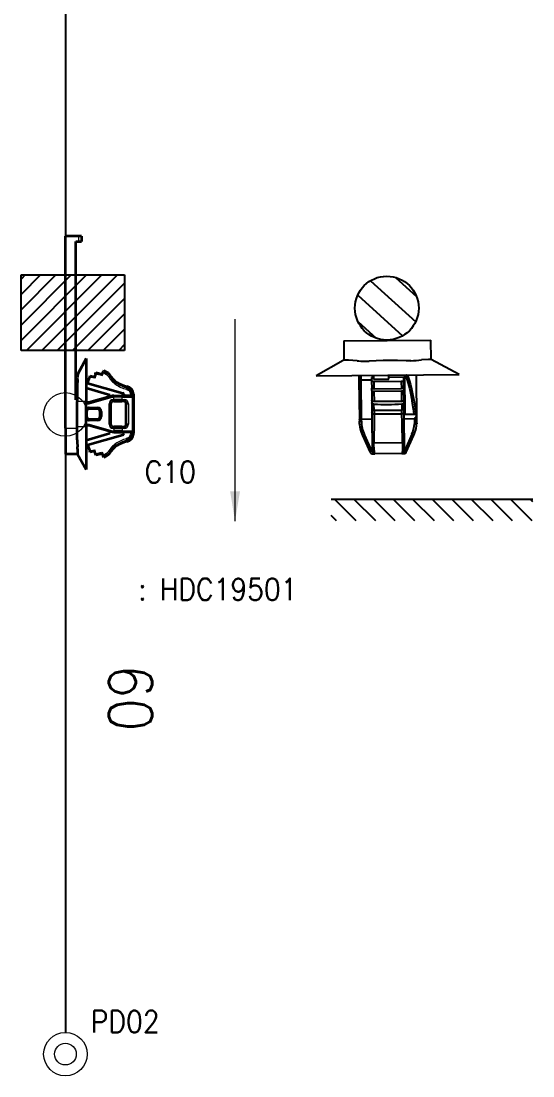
# Model space of a CAD drawing. Header units: inches. Extents: x 47316 to 59086, y 3141 to 11743.
# Drawn here: x 58251.8 to 58310.6, y 8426.5 to 8547.8 of the extents above; entities that cross this region are included whole.
import ezdxf

# ---------------------------------------------------------------- set-up
doc = ezdxf.new("R2010")
doc.units = ezdxf.units.IN
doc.header["$MEASUREMENT"] = 0
doc.layers.add('Beschreibung', color=7, linetype='Continuous', lineweight=25)
doc.styles.get("Standard").update_dxf_attribs({"font": ''})
doc.styles.get('Standard').set_extended_font_data('SimSun')
doc.linetypes.add('_VH_OTCON', pattern='A,0.0001,[7,VeSys.shx,S=0.1,R=0,X=0,Y=0],-0.4,[7,VeSys.shx,S=0.1,R=0,X=0,Y=0],-0.4,["X",Standard,S=1,R=0,X=-0.5,Y=-0.5],-0.0001,[7,VeSys.shx,S=0.1,R=0,X=0,Y=0],-0.4', length=1.2002)

msp = doc.modelspace()

# ---------------------------------------------------------------- linework, layer by layer
at = {"color": 0, "lineweight": 35, "ltscale": 0.065}
msp.add_line((58258.42, 8523.05), (58256.86, 8523.05), dxfattribs=at)
at = {"color": 0, "lineweight": 35}
for p, q in [((58256.86, 8500.98), (58256.86, 8523.05)), ((58258.06, 8504.23), (58258.06, 8522.45)), ((58258.21, 8505.83), (58258.2, 8504.77)), ((58263.94, 8505.62), (58264.18, 8505.54)), ((58264.11, 8505.38), (58263.98, 8505.44)), ((58264.3, 8505.23), (58264.11, 8505.38)), ((58264.18, 8505.54), (58264.39, 8505.39)), ((58264.43, 8505.03), (58264.3, 8505.23)), ((58264.39, 8505.39), (58264.52, 8505.22)), ((58264.48, 8504.86), (58264.43, 8505.03)), ((58264.52, 8505.22), (58264.62, 8505.03)), ((58264.62, 8505.03), (58264.67, 8504.82)), ((58258.2, 8504.77), (58258.2, 8504.23)), ((58264.5, 8504.69), (58264.48, 8504.86)), ((58264.66, 8504.62), (58264.59, 8504.53)), ((58264.68, 8504.66), (58264.66, 8504.62)), ((58264.67, 8504.82), (58264.68, 8504.69)), ((58258.2, 8500.21), (58258.2, 8500.98)), ((58258.2, 8499.63), (58258.2, 8500.21)), ((58264.31, 8499.99), (58264.44, 8500.21)), ((58264.44, 8500.21), (58264.49, 8500.45)), ((58264.49, 8500.45), (58264.5, 8500.52)), ((58264.64, 8500.26), (58264.55, 8500.03)), ((58264.66, 8500.59), (58264.59, 8500.68)), ((58264.68, 8500.52), (58264.64, 8500.26)), ((58264.68, 8500.56), (58264.66, 8500.59)), ((58263.9, 8499.76), (58264.13, 8499.84)), ((58264.18, 8499.67), (58263.94, 8499.59)), ((58264.13, 8499.84), (58264.31, 8499.99)), ((58264.39, 8499.82), (58264.18, 8499.67)), ((58264.55, 8500.03), (58264.39, 8499.82))]:
    msp.add_line(p, q, dxfattribs=at)
at = {"color": 0, "lineweight": 35, "ltscale": 0.015}
msp.add_line((58258.06, 8522.45), (58258.42, 8522.45), dxfattribs=at)
at = {"color": 0, "lineweight": 13, "ltscale": 0.025}
for p, q in [((58258.42, 8522.45), (58258.42, 8523.05)), ((58261.04, 8502.91), (58261.04, 8502.31))]:
    msp.add_line(p, q, dxfattribs=at)
at = {"color": 0, "lineweight": 35, "ltscale": 0.0125}
for p, q in [((58258.73, 8523.05), (58258.42, 8523.05)), ((58258.42, 8522.45), (58258.73, 8522.45)), ((58259.57, 8503.93), (58259.27, 8503.93)), ((58259.57, 8501.28), (58259.27, 8501.28))]:
    msp.add_line(p, q, dxfattribs=at)
at = {"color": 0, "lineweight": 35, "ltscale": 0.025}
for p, q in [((58258.73, 8523.05), (58258.73, 8522.45)), ((58259.3, 8502.91), (58259.3, 8502.31)), ((58260.86, 8502.31), (58260.86, 8502.91))]:
    msp.add_line(p, q, dxfattribs=at)
at = {"color": 0, "lineweight": -3}
for p, q in [((58259.3, 8518.59), (58251.77, 8511.05)), ((58257.53, 8518.59), (58251.77, 8512.82)), ((58255.77, 8518.59), (58251.77, 8514.59)), ((58254, 8518.59), (58251.77, 8516.35)), ((58252.23, 8518.59), (58251.77, 8518.12)), ((58251.77, 8509.9), (58251.77, 8518.59)), ((58251.77, 8518.59), (58263.67, 8518.59)), ((58261.07, 8518.59), (58252.38, 8509.9)), ((58262.84, 8518.59), (58254.15, 8509.9)), ((58263.67, 8518.59), (58263.67, 8509.9)), ((58294.84, 8518.31), (58297.25, 8516.13)), ((58263.67, 8517.65), (58255.92, 8509.9)), ((58291.95, 8517.93), (58297.15, 8513.21)), ((58263.67, 8515.89), (58257.68, 8509.9)), ((58290.48, 8516.26), (58295.63, 8511.58)), ((58263.67, 8514.12), (58259.45, 8509.9)), ((58263.67, 8512.35), (58261.22, 8509.9)), ((58290.52, 8513.21), (58292.59, 8511.33)), ((58263.67, 8509.9), (58251.77, 8509.9)), ((58263.67, 8510.58), (58262.99, 8509.9)), ((58288.91, 8508.8), (58288.9, 8508.81)), ((58288.96, 8508.8), (58288.91, 8508.8)), ((58288.91, 8508.8), (58288.91, 8508.8)), ((58288.91, 8508.8), (58288.91, 8508.8)), ((58289.44, 8508.8), (58288.96, 8508.8)), ((58296.06, 8508.72), (58295.06, 8508.74)), ((58296.55, 8508.73), (58296.06, 8508.72)), ((58298.89, 8508.88), (58298.64, 8508.89)), ((58298.91, 8508.88), (58298.89, 8508.88)), ((58298.92, 8508.89), (58298.91, 8508.88)), ((58298.92, 8508.89), (58298.92, 8508.89)), ((58298.92, 8508.89), (58298.92, 8508.89)), ((58298.92, 8508.89), (58298.92, 8508.89)), ((58290.63, 8506.5), (58290.63, 8506.51)), ((58290.63, 8506.51), (58290.63, 8506.51)), ((58290.63, 8506.51), (58290.65, 8506.51)), ((58290.63, 8506.5), (58290.63, 8506.5)), ((58290.65, 8506.51), (58290.68, 8506.52)), ((58290.68, 8506.52), (58290.88, 8506.54)), ((58296.11, 8507.05), (58296, 8507.08)), ((58296.24, 8506.96), (58296.11, 8507.05)), ((58292.11, 8503.85), (58292.1, 8503.88)), ((58292.13, 8503.82), (58292.11, 8503.85)), ((58292.2, 8503.78), (58292.13, 8503.82)), ((58292.35, 8503.75), (58292.2, 8503.78)), ((58295.64, 8503.79), (58295.56, 8503.78)), ((58295.76, 8503.84), (58295.64, 8503.79)), ((58295.8, 8503.89), (58295.76, 8503.84)), ((58295.81, 8503.91), (58295.8, 8503.89)), ((58290.67, 8502), (58290.68, 8502.01)), ((58290.67, 8501.99), (58290.67, 8502)), ((58290.67, 8502), (58290.67, 8502)), ((58290.67, 8502), (58290.67, 8502)), ((58290.68, 8502.01), (58290.72, 8502.01)), ((58290.72, 8502.01), (58290.92, 8502.03)), ((58297.27, 8501.48), (58297.26, 8501.46)), ((58297.27, 8501.55), (58297.27, 8501.48)), ((58292.35, 8499.03), (58292.35, 8499.27)), ((58292.4, 8498.24), (58292.35, 8499.03)), ((58295.64, 8499.3), (58295.62, 8498.46)), ((58292.42, 8498.1), (58292.4, 8498.24)), ((58292.43, 8498.06), (58292.42, 8498.1)), ((58292.44, 8498.04), (58292.43, 8498.06)), ((58292.45, 8498.03), (58292.44, 8498.04)), ((58292.44, 8498.04), (58292.44, 8498.04)), ((58295.57, 8498.06), (58295.56, 8498.06)), ((58295.56, 8498.06), (58295.56, 8498.06)), ((58295.58, 8498.1), (58295.57, 8498.07)), ((58295.57, 8498.07), (58295.57, 8498.06)), ((58295.6, 8498.18), (58295.58, 8498.1)), ((58295.62, 8498.46), (58295.6, 8498.18)), ((58287.43, 8492.83, 0), (58310.63, 8492.83, 0)), ((58290.3, 8490.33), (58287.8, 8492.83)), ((58292.55, 8490.33), (58290.05, 8492.83)), ((58294.8, 8490.33), (58292.3, 8492.83)), ((58297.05, 8490.33), (58294.55, 8492.83)), ((58299.3, 8490.33), (58296.8, 8492.83)), ((58301.55, 8490.33), (58299.05, 8492.83)), ((58303.8, 8490.33), (58301.3, 8492.83)), ((58306.05, 8490.33), (58303.55, 8492.83)), ((58308.3, 8490.33), (58305.8, 8492.83)), ((58310.55, 8490.33), (58308.05, 8492.83)), ((58310.63, 8492.49), (58310.3, 8492.83)), ((58288.05, 8490.33), (58287.43, 8490.95))]:
    msp.add_line(p, q, dxfattribs=at)
at = {"color": 0, "lineweight": -3, "ltscale": 0.25}
msp.add_line((58288.89, 8511.03), (58298.91, 8511.11), dxfattribs=at)
at = {"color": 0, "lineweight": -3, "ltscale": 0.055515}
for p, q in [((58288.89, 8511.03), (58288.9, 8508.81)), ((58298.92, 8508.89), (58298.91, 8511.11))]:
    msp.add_line(p, q, dxfattribs=at)
at = {"color": 0, "lineweight": 35, "ltscale": 0.082984}
msp.add_line((58259.27, 8508.98), (58258.3, 8507.24), dxfattribs=at)
at = {"color": 0, "lineweight": 35, "ltscale": 0.027465}
for p, q in [((58259.27, 8508.98), (58259.27, 8508.32)), ((58259.27, 8496.89), (58259.27, 8496.23))]:
    msp.add_line(p, q, dxfattribs=at)
at = {"color": 0, "lineweight": -3, "ltscale": 0.088935}
msp.add_line((58288.81, 8508.76), (58285.71, 8507), dxfattribs=at)
at = {"color": 0, "lineweight": -3, "ltscale": 0.002634}
msp.add_line((58288.9, 8508.81), (58288.81, 8508.76), dxfattribs=at)
at = {"color": 0, "lineweight": -3, "ltscale": 0.024344}
msp.add_line((58290.41, 8508.72), (58289.44, 8508.8), dxfattribs=at)
at = {"color": 0, "lineweight": -3, "ltscale": 0.040122}
msp.add_line((58293.4, 8508.74), (58291.79, 8508.69), dxfattribs=at)
at = {"color": 0, "lineweight": -3, "ltscale": 0.001289}
msp.add_line((58296.6, 8508.73), (58296.55, 8508.73), dxfattribs=at)
at = {"color": 0, "lineweight": -3, "ltscale": 0.020257}
msp.add_line((58298.64, 8508.89), (58297.83, 8508.82), dxfattribs=at)
at = {"color": 0, "lineweight": -3, "ltscale": 0.091569}
msp.add_line((58302.15, 8507.13), (58298.92, 8508.89), dxfattribs=at)
at = {"color": 0, "lineweight": 35, "ltscale": 0.177535}
for p, q in [((58259.27, 8508.32), (58259.27, 8504.05)), ((58259.27, 8501.16), (58259.27, 8496.89))]:
    msp.add_line(p, q, dxfattribs=at)
at = {"color": 0, "lineweight": 35, "ltscale": 0.007529}
for p, q in [((58260.32, 8507.18), (58260.38, 8507.36)), ((58259.72, 8498.2), (58259.66, 8498.37)), ((58260.38, 8497.86), (58260.32, 8498.03))]:
    msp.add_line(p, q, dxfattribs=at)
at = {"color": 0, "lineweight": 35, "ltscale": 0.029976}
for p, q in [((58260.38, 8507.36), (58261.08, 8507.18)), ((58261.08, 8498.03), (58260.38, 8497.86))]:
    msp.add_line(p, q, dxfattribs=at)
at = {"color": 0, "lineweight": 35, "ltscale": 0.016059}
for p, q in [((58261, 8507.02), (58261.17, 8507.36)), ((58261, 8498.2), (58261.17, 8497.85))]:
    msp.add_line(p, q, dxfattribs=at)
at = {"color": 0, "lineweight": 35, "ltscale": 0.007407}
for p, q in [((58261.17, 8507.36), (58261.24, 8507.52)), ((58261.24, 8497.69), (58261.17, 8497.85))]:
    msp.add_line(p, q, dxfattribs=at)
at = {"color": 0, "lineweight": 13, "ltscale": 0.020348}
for p, q in [((58261.59, 8507.12), (58261.17, 8507.36)), ((58261.17, 8497.85), (58261.59, 8498.09))]:
    msp.add_line(p, q, dxfattribs=at)
at = {"color": 0, "lineweight": 35, "ltscale": 0.003397}
for p, q in [((58261.28, 8507.6), (58261.24, 8507.52)), ((58261.28, 8497.62), (58261.24, 8497.69))]:
    msp.add_line(p, q, dxfattribs=at)
at = {"color": 0, "lineweight": 13, "ltscale": 0.020802}
for p, q in [((58261.24, 8507.52), (58261.68, 8507.28)), ((58261.68, 8497.94), (58261.24, 8497.69))]:
    msp.add_line(p, q, dxfattribs=at)
at = {"color": 0, "lineweight": 35, "ltscale": 0.019002}
for p, q in [((58261.68, 8507.37), (58261.28, 8507.6)), ((58261.68, 8497.84), (58261.28, 8497.62))]:
    msp.add_line(p, q, dxfattribs=at)
at = {"color": 0, "lineweight": 13, "ltscale": 0.004089}
for p, q in [((58261.68, 8507.28), (58261.68, 8507.37)), ((58261.68, 8497.94), (58261.68, 8497.84))]:
    msp.add_line(p, q, dxfattribs=at)
at = {"color": 0, "lineweight": 35, "ltscale": 0.009625}
msp.add_line((58258.3, 8507.24), (58258.06, 8507.24), dxfattribs=at)
at = {"color": 0, "lineweight": 35, "ltscale": 0.031039}
msp.add_line((58258.27, 8506.58), (58258.21, 8505.83), dxfattribs=at)
at = {"color": 0, "lineweight": 35, "ltscale": 0.002501}
for p, q in [((58259.27, 8506.5), (58259.33, 8506.5)), ((58259.33, 8498.71), (58259.27, 8498.71))]:
    msp.add_line(p, q, dxfattribs=at)
at = {"color": 0, "lineweight": 35, "ltscale": 0.002595}
for p, q in [((58259.33, 8506.17), (58259.27, 8506.18)), ((58259.27, 8499.03), (58259.33, 8499.05))]:
    msp.add_line(p, q, dxfattribs=at)
at = {"color": 0, "lineweight": 35, "ltscale": 0.008851}
for p, q in [((58259.33, 8506.5), (58259.54, 8506.5)), ((58259.33, 8498.71), (58259.54, 8498.71))]:
    msp.add_line(p, q, dxfattribs=at)
at = {"color": 0, "lineweight": 13, "ltscale": 0.013976}
for p, q in [((58259.33, 8506.5), (58259.33, 8506.17)), ((58259.33, 8499.05), (58259.33, 8498.71))]:
    msp.add_line(p, q, dxfattribs=at)
at = {"color": 0, "lineweight": 35, "ltscale": 0.003887}
for p, q in [((58259.33, 8506.17), (58259.42, 8506.14)), ((58259.33, 8499.05), (58259.42, 8499.07))]:
    msp.add_line(p, q, dxfattribs=at)
at = {"color": 0, "lineweight": 35, "ltscale": 0.030681}
for p, q in [((58259.42, 8506.14), (58259.66, 8506.84)), ((58259.42, 8499.07), (58259.66, 8498.37))]:
    msp.add_line(p, q, dxfattribs=at)
at = {"color": 0, "lineweight": 35, "ltscale": 0.175583}
for p, q in [((58259.42, 8506.14), (58263.48, 8505.01)), ((58259.42, 8499.07), (58263.48, 8500.2))]:
    msp.add_line(p, q, dxfattribs=at)
at = {"color": 0, "lineweight": 35, "ltscale": 0.007528}
msp.add_line((58259.66, 8506.84), (58259.72, 8507.01), dxfattribs=at)
at = {"color": 0, "lineweight": 13, "ltscale": 0.021471}
for p, q in [((58260.16, 8506.71), (58259.66, 8506.84)), ((58259.66, 8498.37), (58260.16, 8498.5))]:
    msp.add_line(p, q, dxfattribs=at)
at = {"color": 0, "lineweight": 35, "ltscale": 0.021471}
for p, q in [((58259.72, 8507.01), (58260.22, 8506.89)), ((58260.22, 8498.33), (58259.72, 8498.2))]:
    msp.add_line(p, q, dxfattribs=at)
at = {"color": 0, "lineweight": 35, "ltscale": 0.020678}
for p, q in [((58260.32, 8507.18), (58260.16, 8506.71)), ((58260.32, 8498.03), (58260.16, 8498.5))]:
    msp.add_line(p, q, dxfattribs=at)
at = {"color": 0, "lineweight": 13, "ltscale": 0.029038}
for p, q in [((58261, 8507.02), (58260.32, 8507.18)), ((58260.32, 8498.03), (58261, 8498.2))]:
    msp.add_line(p, q, dxfattribs=at)
at = {"color": 0, "lineweight": 13, "ltscale": 0.007382}
for p, q in [((58261.59, 8507.12), (58261.68, 8507.28)), ((58261.68, 8497.94), (58261.59, 8498.09))]:
    msp.add_line(p, q, dxfattribs=at)
at = {"color": 0, "lineweight": 13, "ltscale": 0.007452}
for p, q in [((58261.8, 8506.92), (58261.95, 8507.02)), ((58261.95, 8498.2), (58261.8, 8498.29))]:
    msp.add_line(p, q, dxfattribs=at)
at = {"color": 0, "lineweight": 13, "ltscale": 0.004225}
for p, q in [((58261.95, 8507.12), (58261.95, 8507.02)), ((58261.95, 8498.09), (58261.95, 8498.2))]:
    msp.add_line(p, q, dxfattribs=at)
at = {"color": 0, "lineweight": -3, "ltscale": 0.1025}
for p, q in [((58285.71, 8507), (58289.82, 8507.03)), ((58298.04, 8507.1), (58302.15, 8507.13))]:
    msp.add_line(p, q, dxfattribs=at)
at = {"color": 0, "lineweight": -3, "ltscale": 0.205}
msp.add_line((58289.82, 8507.03), (58298.04, 8507.1), dxfattribs=at)
at = {"color": 0, "lineweight": -3, "ltscale": 0.013352}
msp.add_line((58290.62, 8507.04), (58290.63, 8506.5), dxfattribs=at)
at = {"color": 0, "lineweight": -3, "ltscale": 0.1125}
for p, q in [((58290.63, 8506.5), (58290.67, 8501.99)), ((58290.92, 8502.03), (58290.88, 8506.54)), ((58295.88, 8507.08), (58295.92, 8502.57))]:
    msp.add_line(p, q, dxfattribs=at)
at = {"color": 0, "lineweight": -3, "ltscale": 0.0125}
msp.add_line((58290.88, 8506.54), (58290.87, 8507.04), dxfattribs=at)
at = {"color": 0, "lineweight": -3, "ltscale": 0.03}
for p, q in [((58290.88, 8506.54), (58292.08, 8506.55)), ((58290.92, 8502.03), (58292.12, 8502.04))]:
    msp.add_line(p, q, dxfattribs=at)
at = {"color": 0, "lineweight": -3, "ltscale": 0.009989}
for p, q in [((58292.08, 8506.8), (58292.08, 8506.4)), ((58295.79, 8506.43), (58295.79, 8506.83))]:
    msp.add_line(p, q, dxfattribs=at)
at = {"color": 0, "lineweight": -3, "ltscale": 0.005}
msp.add_line((58292.28, 8506.8), (58292.08, 8506.8), dxfattribs=at)
at = {"color": 0, "lineweight": -3, "ltscale": 0.020833}
for p, q in [((58292.08, 8506.4), (58292.09, 8505.56)), ((58292.39, 8505.47), (58292.38, 8506.3)), ((58295.49, 8506.33), (58295.5, 8505.49)), ((58295.8, 8505.59), (58295.79, 8506.43))]:
    msp.add_line(p, q, dxfattribs=at)
at = {"color": 0, "lineweight": -3, "ltscale": 0.008849}
msp.add_line((58292.28, 8506.95), (58292.28, 8506.6), dxfattribs=at)
at = {"color": 0, "lineweight": -3, "ltscale": 0.045}
msp.add_line((58292.28, 8506.6), (58294.08, 8506.61), dxfattribs=at)
at = {"color": 0, "lineweight": -3, "ltscale": 0.0775}
for p, q in [((58295.49, 8506.33), (58292.38, 8506.3)), ((58295.5, 8505.49), (58292.39, 8505.47)), ((58295.5, 8505.22), (58292.39, 8505.2)), ((58295.51, 8504.06), (58292.4, 8504.03)), ((58295.56, 8498.06), (58292.45, 8498.03))]:
    msp.add_line(p, q, dxfattribs=at)
at = {"color": 0, "lineweight": -3, "ltscale": 0.011349}
msp.add_line((58294.08, 8506.61), (58294.08, 8507.07), dxfattribs=at)
at = {"color": 0, "lineweight": -3, "ltscale": 0.0425}
msp.add_line((58295.79, 8506.83), (58294.08, 8506.81), dxfattribs=at)
at = {"color": 0, "lineweight": -3, "ltscale": 0.0025}
msp.add_line((58295.79, 8506.58), (58295.89, 8506.58), dxfattribs=at)
at = {"color": 0, "lineweight": -3, "ltscale": 0.002888}
msp.add_line((58295.88, 8507.08), (58296, 8507.08), dxfattribs=at)
at = {"color": 0, "lineweight": -3, "ltscale": 0.131314}
msp.add_line((58297.28, 8501.83), (58297.24, 8507.09), dxfattribs=at)
at = {"color": 0, "lineweight": 35, "ltscale": 0.117275}
for p, q in [((58259.27, 8505.61), (58261.97, 8504.82)), ((58259.27, 8499.6), (58261.97, 8500.4))]:
    msp.add_line(p, q, dxfattribs=at)
at = {"color": 0, "lineweight": 13, "ltscale": 0.00714}
for p, q in [((58263.9, 8505.45), (58263.94, 8505.62)), ((58263.94, 8499.59), (58263.9, 8499.76))]:
    msp.add_line(p, q, dxfattribs=at)
at = {"color": 0, "lineweight": 13, "ltscale": 0.006544}
for p, q in [((58263.94, 8505.78), (58263.94, 8505.62)), ((58263.94, 8499.43), (58263.94, 8499.59))]:
    msp.add_line(p, q, dxfattribs=at)
at = {"color": 0, "lineweight": -3, "ltscale": 0.006732}
for p, q in [((58292.09, 8505.29), (58292.09, 8505.56)), ((58295.8, 8505.59), (58295.8, 8505.32))]:
    msp.add_line(p, q, dxfattribs=at)
at = {"color": 0, "lineweight": -3, "ltscale": 0.028176}
for p, q in [((58292.09, 8505.29), (58292.1, 8504.16)), ((58295.81, 8504.19), (58295.8, 8505.32))]:
    msp.add_line(p, q, dxfattribs=at)
at = {"color": 0, "lineweight": -3, "ltscale": 0.029086}
for p, q in [((58292.4, 8504.03), (58292.39, 8505.2)), ((58295.5, 8505.22), (58295.51, 8504.06))]:
    msp.add_line(p, q, dxfattribs=at)
at = {"color": 0, "lineweight": 13, "ltscale": 0.005515}
msp.add_line((58258.06, 8504.23), (58258.2, 8504.23), dxfattribs=at)
at = {"color": 0, "lineweight": 35, "ltscale": 0.0075}
for p, q in [((58258.2, 8504.23), (58258.2, 8504.05)), ((58258.2, 8500.98), (58258.2, 8501.16))]:
    msp.add_line(p, q, dxfattribs=at)
at = {"color": 0, "lineweight": 13, "ltscale": 0.044551}
msp.add_line((58259.27, 8504.05), (58258.2, 8504.05), dxfattribs=at)
at = {"color": 0, "lineweight": 35, "ltscale": 0.12}
for p, q in [((58258.2, 8501.16), (58258.2, 8504.05)), ((58259.27, 8501.16), (58259.27, 8504.05))]:
    msp.add_line(p, q, dxfattribs=at)
at = {"color": 0, "lineweight": 13, "ltscale": 0.013352}
for p, q in [((58259.27, 8503.78), (58259.59, 8503.78)), ((58259.27, 8501.43), (58259.59, 8501.43))]:
    msp.add_line(p, q, dxfattribs=at)
at = {"color": 0, "lineweight": 35, "ltscale": 0.11676}
for p, q in [((58262.27, 8504.68), (58259.57, 8503.93)), ((58262.27, 8500.53), (58259.57, 8501.28))]:
    msp.add_line(p, q, dxfattribs=at)
at = {"color": 0, "lineweight": 35, "ltscale": 0.006308}
for p, q in [((58259.59, 8503.78), (58259.57, 8503.93)), ((58262.29, 8504.53), (58262.27, 8504.68)), ((58259.59, 8501.43), (58259.57, 8501.28)), ((58262.29, 8500.68), (58262.27, 8500.53))]:
    msp.add_line(p, q, dxfattribs=at)
at = {"color": 0, "lineweight": 13, "ltscale": 0.11676}
for p, q in [((58259.59, 8503.78), (58262.29, 8504.53)), ((58259.59, 8501.43), (58262.29, 8500.68))]:
    msp.add_line(p, q, dxfattribs=at)
at = {"color": 0, "lineweight": 13, "ltscale": 0.0975}
for p, q in [((58261.88, 8501.43), (58261.88, 8503.78)), ((58264.12, 8503.78), (58264.12, 8501.43))]:
    msp.add_line(p, q, dxfattribs=at)
at = {"color": 0, "lineweight": 13, "ltscale": 0.0075}
for p, q in [((58262.06, 8503.78), (58261.88, 8503.78)), ((58262.36, 8504.26), (58262.36, 8504.08)), ((58262.42, 8504.26), (58262.42, 8504.08)), ((58264.5, 8504.69), (58264.68, 8504.69)), ((58259.6, 8503.21), (58259.6, 8503.39)), ((58260.56, 8503.21), (58260.56, 8503.39)), ((58260.86, 8502.91), (58261.04, 8502.91)), ((58259.6, 8501.82), (58259.6, 8502.01)), ((58260.56, 8501.82), (58260.56, 8502.01)), ((58260.86, 8502.31), (58261.04, 8502.31)), ((58262.06, 8501.43), (58261.88, 8501.43)), ((58262.36, 8501.13), (58262.36, 8500.95)), ((58262.42, 8501.13), (58262.42, 8500.95)), ((58264.5, 8500.52), (58264.68, 8500.52))]:
    msp.add_line(p, q, dxfattribs=at)
at = {"color": 0, "lineweight": 35, "ltscale": 0.009097}
for p, q in [((58261.97, 8504.82), (58261.97, 8504.6)), ((58261.97, 8500.4), (58261.97, 8500.62))]:
    msp.add_line(p, q, dxfattribs=at)
at = {"color": 0, "lineweight": 35, "ltscale": 0.0975}
for p, q in [((58262.06, 8503.78), (58262.06, 8501.43)), ((58263.87, 8501.43), (58263.87, 8503.78))]:
    msp.add_line(p, q, dxfattribs=at)
at = {"color": 0, "lineweight": 35, "ltscale": 0.006314}
for p, q in [((58262.42, 8504.68), (58262.27, 8504.68)), ((58262.42, 8500.53), (58262.27, 8500.53))]:
    msp.add_line(p, q, dxfattribs=at)
at = {"color": 0, "lineweight": 13, "ltscale": 0.005462}
for p, q in [((58262.29, 8504.53), (58262.42, 8504.53)), ((58262.29, 8500.68), (58262.42, 8500.68))]:
    msp.add_line(p, q, dxfattribs=at)
at = {"color": 0, "lineweight": 13, "ltscale": 0.002564}
for p, q in [((58262.36, 8504.26), (58262.42, 8504.26)), ((58262.42, 8500.95), (58262.36, 8500.95))]:
    msp.add_line(p, q, dxfattribs=at)
at = {"color": 0, "lineweight": 35, "ltscale": 0.002564}
for p, q in [((58262.42, 8504.08), (58262.36, 8504.08)), ((58262.36, 8501.13), (58262.42, 8501.13))]:
    msp.add_line(p, q, dxfattribs=at)
at = {"color": 0, "lineweight": 35, "ltscale": 0.038472}
for p, q in [((58262.42, 8504.68), (58263.35, 8504.68)), ((58262.42, 8500.53), (58263.35, 8500.53))]:
    msp.add_line(p, q, dxfattribs=at)
at = {"color": 0, "lineweight": 13, "ltscale": 0.00625}
for p, q in [((58262.42, 8504.53), (58262.42, 8504.68)), ((58262.42, 8500.68), (58262.42, 8500.53))]:
    msp.add_line(p, q, dxfattribs=at)
at = {"color": 0, "lineweight": 13, "ltscale": 0.041036}
for p, q in [((58263.41, 8504.53), (58262.42, 8504.53)), ((58263.41, 8504.26), (58262.42, 8504.26)), ((58262.42, 8500.95), (58263.41, 8500.95)), ((58263.41, 8500.68), (58262.42, 8500.68))]:
    msp.add_line(p, q, dxfattribs=at)
at = {"color": 0, "lineweight": 13, "ltscale": 0.01125}
for p, q in [((58262.42, 8504.26), (58262.42, 8504.53)), ((58263.41, 8504.26), (58263.41, 8504.53)), ((58262.42, 8500.95), (58262.42, 8500.68)), ((58263.41, 8500.95), (58263.41, 8500.68))]:
    msp.add_line(p, q, dxfattribs=at)
at = {"color": 0, "lineweight": 35, "ltscale": 0.037959}
for p, q in [((58262.42, 8504.08), (58263.34, 8504.08)), ((58263.34, 8501.13), (58262.42, 8501.13))]:
    msp.add_line(p, q, dxfattribs=at)
at = {"color": 0, "lineweight": 35, "ltscale": 0.009477}
for p, q in [((58263.57, 8504.08), (58263.34, 8504.08)), ((58263.34, 8501.13), (58263.57, 8501.13))]:
    msp.add_line(p, q, dxfattribs=at)
at = {"color": 0, "lineweight": 35, "ltscale": 0.048384}
for p, q in [((58264.51, 8504.68), (58263.35, 8504.68)), ((58264.51, 8500.53), (58263.35, 8500.53))]:
    msp.add_line(p, q, dxfattribs=at)
at = {"color": 0, "lineweight": 13, "ltscale": 0.048964}
for p, q in [((58263.41, 8504.53), (58264.59, 8504.53)), ((58263.41, 8500.68), (58264.59, 8500.68))]:
    msp.add_line(p, q, dxfattribs=at)
at = {"color": 0, "lineweight": 13, "ltscale": 0.009477}
for p, q in [((58263.41, 8504.26), (58263.64, 8504.26)), ((58263.64, 8500.95), (58263.41, 8500.95))]:
    msp.add_line(p, q, dxfattribs=at)
at = {"color": 0, "lineweight": 35, "ltscale": 0.0015}
for p, q in [((58263.6, 8504.87), (58263.6, 8504.83)), ((58263.6, 8500.35), (58263.6, 8500.38))]:
    msp.add_line(p, q, dxfattribs=at)
at = {"color": 0, "lineweight": 13, "ltscale": 0.010578}
for p, q in [((58263.87, 8503.78), (58264.12, 8503.78)), ((58264.12, 8501.43), (58263.87, 8501.43))]:
    msp.add_line(p, q, dxfattribs=at)
at = {"color": 0, "lineweight": 13, "ltscale": 0.000579}
for p, q in [((58264.5, 8504.68), (58264.5, 8504.69)), ((58264.5, 8500.52), (58264.5, 8500.53))]:
    msp.add_line(p, q, dxfattribs=at)
at = {"color": 0, "lineweight": 35, "ltscale": 0.004472}
msp.add_line((58264.62, 8504.68), (58264.51, 8504.68), dxfattribs=at)
at = {"color": 0, "lineweight": 13, "ltscale": 0.16}
msp.add_line((58264.59, 8500.68), (58264.59, 8504.53), dxfattribs=at)
at = {"color": 0, "lineweight": 35, "ltscale": 0.002334}
msp.add_line((58264.62, 8504.68), (58264.68, 8504.68), dxfattribs=at)
at = {"color": 0, "lineweight": 35, "ltscale": 0.008254}
for p, q in [((58264.68, 8504.89), (58264.68, 8504.69)), ((58264.68, 8500.32), (58264.68, 8500.52))]:
    msp.add_line(p, q, dxfattribs=at)
at = {"color": 0, "lineweight": 35, "ltscale": 0.000952}
msp.add_line((58264.68, 8504.69), (58264.68, 8504.67), dxfattribs=at)
at = {"color": 0, "lineweight": 35, "ltscale": 0.000981}
for p, q in [((58264.68, 8504.66), (58264.68, 8504.68)), ((58264.68, 8500.56), (58264.68, 8500.53))]:
    msp.add_line(p, q, dxfattribs=at)
at = {"color": 0, "lineweight": 35, "ltscale": 0.000373}
for p, q in [((58264.68, 8504.68), (58264.68, 8504.67)), ((58264.68, 8500.53), (58264.68, 8500.54))]:
    msp.add_line(p, q, dxfattribs=at)
at = {"color": 0, "lineweight": 35, "ltscale": 0.002639}
for p, q in [((58264.68, 8504.67), (58264.68, 8504.61)), ((58264.68, 8500.54), (58264.68, 8500.6))]:
    msp.add_line(p, q, dxfattribs=at)
at = {"color": 0, "lineweight": 35, "ltscale": 0.002032}
for p, q in [((58264.68, 8504.61), (58264.68, 8504.66)), ((58264.68, 8500.6), (58264.68, 8500.56))]:
    msp.add_line(p, q, dxfattribs=at)
at = {"color": 0, "lineweight": 35, "ltscale": 0.166478}
msp.add_line((58264.68, 8504.61), (58264.68, 8500.6), dxfattribs=at)
at = {"color": 0, "lineweight": -3, "ltscale": 0.00704}
for p, q in [((58292.1, 8504.16), (58292.1, 8503.88)), ((58295.81, 8503.91), (58295.81, 8504.19))]:
    msp.add_line(p, q, dxfattribs=at)
at = {"color": 0, "lineweight": -3, "ltscale": 0.017713}
for p, q in [((58292.1, 8503.88), (58292.11, 8503.17)), ((58295.82, 8503.2), (58295.81, 8503.91))]:
    msp.add_line(p, q, dxfattribs=at)
at = {"color": 0, "lineweight": -3, "ltscale": 0.018102}
for p, q in [((58292.36, 8503.03), (58292.35, 8503.75)), ((58295.56, 8503.78), (58295.57, 8503.06))]:
    msp.add_line(p, q, dxfattribs=at)
at = {"color": 0, "lineweight": 13, "ltscale": 0.001247}
for p, q in [((58259.27, 8502.91), (58259.3, 8502.91)), ((58259.27, 8502.31), (58259.3, 8502.31))]:
    msp.add_line(p, q, dxfattribs=at)
at = {"color": 0, "lineweight": 13, "ltscale": 0.04}
for p, q in [((58259.6, 8503.39), (58260.56, 8503.39)), ((58260.56, 8501.82), (58259.6, 8501.82))]:
    msp.add_line(p, q, dxfattribs=at)
at = {"color": 0, "lineweight": 35, "ltscale": 0.04}
for p, q in [((58260.56, 8503.21), (58259.6, 8503.21)), ((58259.6, 8502.01), (58260.56, 8502.01))]:
    msp.add_line(p, q, dxfattribs=at)
at = {"color": 0, "lineweight": -3, "ltscale": 0.008564}
for p, q in [((58292.11, 8503.17), (58292.11, 8502.83)), ((58295.82, 8502.86), (58295.82, 8503.2))]:
    msp.add_line(p, q, dxfattribs=at)
at = {"color": 0, "lineweight": -3, "ltscale": 0.034162}
for p, q in [((58292.11, 8502.83), (58292.12, 8501.46)), ((58295.83, 8501.49), (58295.82, 8502.86))]:
    msp.add_line(p, q, dxfattribs=at)
at = {"color": 0, "lineweight": -3, "ltscale": 0.080151}
msp.add_line((58292.36, 8503.03), (58295.57, 8503.06), dxfattribs=at)
at = {"color": 0, "lineweight": -3, "ltscale": 0.079191}
msp.add_line((58295.55, 8502.6), (58292.38, 8502.58), dxfattribs=at)
at = {"color": 0, "lineweight": -3, "ltscale": 0.025266}
msp.add_line((58295.92, 8502.57), (58296.93, 8502.58), dxfattribs=at)
at = {"color": 0, "lineweight": -3, "ltscale": 0.006094}
msp.add_line((58296.93, 8502.58), (58297.18, 8502.58), dxfattribs=at)
at = {"color": 0, "lineweight": -3, "ltscale": 0.00175}
msp.add_line((58297.25, 8502.58), (58297.18, 8502.58), dxfattribs=at)
at = {"color": 0, "lineweight": -3, "ltscale": 0.028114}
msp.add_line((58297.26, 8501.46), (58297.25, 8502.58), dxfattribs=at)
at = {"color": 0, "lineweight": -3, "ltscale": 0.005462}
msp.add_line((58290.67, 8501.99), (58290.67, 8501.77), dxfattribs=at)
at = {"color": 0, "lineweight": -3, "ltscale": 0.00625}
for p, q in [((58290.67, 8501.77), (58290.92, 8501.78)), ((58291.03, 8500.13), (58291.26, 8500.24)), ((58296.71, 8500.28), (58296.94, 8500.18))]:
    msp.add_line(p, q, dxfattribs=at)
at = {"color": 0, "lineweight": -3, "ltscale": 0.006314}
msp.add_line((58290.92, 8501.78), (58290.92, 8502.03), dxfattribs=at)
at = {"color": 0, "lineweight": -3, "ltscale": 0.053395}
for p, q in [((58292.12, 8501.46), (58292.14, 8499.32)), ((58295.85, 8499.35), (58295.83, 8501.49))]:
    msp.add_line(p, q, dxfattribs=at)
at = {"color": 0, "lineweight": -3, "ltscale": 0.029565}
msp.add_line((58295.82, 8502.07), (58297.01, 8502.08), dxfattribs=at)
at = {"color": 0, "lineweight": -3, "ltscale": 0.015327}
msp.add_line((58297.01, 8502.08), (58297.01, 8501.47), dxfattribs=at)
at = {"color": 0, "lineweight": -3, "ltscale": 0.00605}
msp.add_line((58297.26, 8501.46), (58297.01, 8501.47), dxfattribs=at)
at = {"color": 0, "lineweight": 13, "ltscale": 0.055515}
msp.add_line((58256.86, 8500.98), (58258.2, 8500.98), dxfattribs=at)
at = {"color": 0, "lineweight": 35, "ltscale": 0.125}
msp.add_line((58256.86, 8500.98), (58256.86, 8497.98), dxfattribs=at)
at = {"color": 0, "lineweight": 13, "ltscale": 0.001282}
msp.add_line((58258.2, 8501.16), (58258.23, 8501.16), dxfattribs=at)
at = {"color": 0, "lineweight": 13, "ltscale": 0.04327}
msp.add_line((58258.23, 8501.16), (58259.27, 8501.16), dxfattribs=at)
at = {"color": 0, "lineweight": 35, "ltscale": 0.004469}
msp.add_line((58264.51, 8500.53), (58264.62, 8500.53), dxfattribs=at)
at = {"color": 0, "lineweight": 35, "ltscale": 0.002337}
msp.add_line((58264.62, 8500.53), (58264.68, 8500.53), dxfattribs=at)
at = {"color": 0, "lineweight": 35, "ltscale": 0.000902}
msp.add_line((58264.68, 8500.54), (58264.68, 8500.52), dxfattribs=at)
at = {"color": 0, "lineweight": -3, "ltscale": 0.053693}
for p, q in [((58291.03, 8500.13), (58291.93, 8498.18)), ((58296.07, 8498.21), (58296.94, 8500.18))]:
    msp.add_line(p, q, dxfattribs=at)
at = {"color": 0, "lineweight": -3, "ltscale": 0.053057}
for p, q in [((58292.15, 8498.3), (58291.26, 8500.24)), ((58296.71, 8500.28), (58295.85, 8498.34))]:
    msp.add_line(p, q, dxfattribs=at)
at = {"color": 0, "lineweight": -3, "ltscale": 0.024651}
msp.add_line((58292.14, 8499.32), (58292.15, 8498.33), dxfattribs=at)
at = {"color": 0, "lineweight": -3, "ltscale": 0.08209}
msp.add_line((58295.64, 8499.3), (58292.35, 8499.27), dxfattribs=at)
at = {"color": 0, "lineweight": -3, "ltscale": 0.002983}
msp.add_line((58295.85, 8499.23), (58295.85, 8499.35), dxfattribs=at)
at = {"color": 0, "lineweight": -3, "ltscale": 0.021668}
msp.add_line((58295.86, 8498.36), (58295.85, 8499.23), dxfattribs=at)
at = {"color": 0, "lineweight": 35, "ltscale": 0.058097}
msp.add_line((58258.26, 8497.98), (58256.86, 8497.98), dxfattribs=at)
at = {"color": 0, "lineweight": 35, "ltscale": 0.000679}
msp.add_line((58258.26, 8497.98), (58258.26, 8497.99), dxfattribs=at)
at = {"color": 0, "lineweight": 35, "ltscale": 0.083533}
msp.add_line((58258.26, 8497.97), (58259.27, 8496.23), dxfattribs=at)
at = {"color": 0, "lineweight": -3, "ltscale": 0.006045}
for p, q in [((58292.13, 8498.03), (58292.37, 8498.03)), ((58295.64, 8498.06), (58295.88, 8498.06))]:
    msp.add_line(p, q, dxfattribs=at)
at = {"color": 0, "lineweight": -3, "ltscale": 0.000905}
for p, q in [((58292.16, 8498.03), (58292.13, 8498.03)), ((58295.88, 8498.06), (58295.85, 8498.06))]:
    msp.add_line(p, q, dxfattribs=at)
at = {"color": 0, "lineweight": -3, "ltscale": 0.005143}
for p, q in [((58292.37, 8498.03), (58292.16, 8498.03)), ((58295.85, 8498.06), (58295.64, 8498.06))]:
    msp.add_line(p, q, dxfattribs=at)
at = {"color": 0, "lineweight": -3, "ltscale": 0.002066}
for p, q in [((58292.37, 8498.03), (58292.45, 8498.03)), ((58295.56, 8498.06), (58295.64, 8498.06))]:
    msp.add_line(p, q, dxfattribs=at)
at = {"color": 0, "linetype": '_VH_OTCON', "lineweight": -2, "ltscale": 5}
for points in [[(58256.86, 8679.72, 0), (58256.86, 8532.59, 0), (58256.86, 8502.56, 0)], [(58256.86, 8502.56, 0), (58256.86, 8438.18, 0), (58256.86, 8431.51, 0)]]:
    msp.add_polyline3d(points, dxfattribs=at)
at = {"color": 0, "lineweight": -3}
msp.add_circle((58293.83, 8514.78), 3.67, dxfattribs=at)
at = {"color": 0, "linetype": 'Continuous', "lineweight": 15}
for centre, radius in [((58256.86, 8502.56), 2.5), ((58256.86, 8429.01), 2.5), ((58256.86, 8429.01), 1.25)]:
    msp.add_circle(centre, radius, dxfattribs=at)
at = {"color": 0, "lineweight": -3}
for centre, radius, start, end in [((58291.47, 8523.53), 14.85, 265.8957, 269.2677), ((58291.47, 8525.48), 16.79, 269.368, 271.1021), ((58294.21, 8473.28), 35.47, 88.6281, 91.3121), ((58295.98, 8525.49), 16.77, 272.1232, 276.3484), ((58293.18, 8506.96), 0.902, 174.0985, 180.4779), ((58293.72, 8504.47), 3.53, 44.6744, 47.6365), ((58293.78, 8525.28), 21.58, 266.2155, 274.7402), ((58301.93, 8503.28), 9.58, 181.5233, 184.2269), ((58469.39, 8499.27), 177.04, 178.93, 179.3479), ((58285.99, 8503.15), 9.58, 356.7268, 359.4295), ((58118.63, 8496.35), 177.04, 1.6078, 2.0257), ((58294.67, 8501.81), 4.01, 180.4779, 204.7056), ((58294.67, 8501.81), 3.76, 180.4779, 204.7056), ((58454.3, 8499.38), 161.95, 179.3242, 180.0381), ((58133.71, 8496.7), 161.95, 0.9176, 1.6315), ((58293.27, 8501.8), 3.76, 336.2501, 354.961), ((58293.27, 8501.8), 4.01, 336.2501, 0.4779), ((58292.16, 8498.28), 0.25, 204.7056, 262.1806), ((58292.45, 8498.33), 0.301, 180.4779, 270.4779), ((58295.56, 8498.36), 0.301, 270.4779, 0.4779), ((58295.84, 8498.31), 0.25, 278.7751, 336.2501)]:
    msp.add_arc(centre, radius, start, end, dxfattribs=at)
at = {"color": 0, "lineweight": 35}
for centre, radius, start, end in [((58261.32, 8506.72), 0.751, 32.2852, 60.9876), ((58252.84, 8506.97), 5.44, 355.8469, 358.0141), ((58259.09, 8507.09), 0.807, 169.7849, 181.8591), ((58251.33, 8506.96), 6.95, 358.5519, 0.8883), ((58264.47, 8508.71), 2.98, 212.2852, 259.7296), ((58264.6, 8508.64), 3.1, 211.5772, 232.9589), ((58263.44, 8504.87), 0.15, 360, 74.4759), ((58263.78, 8504.89), 0.902, 360, 79.7296), ((58262.36, 8503.78), 0.301, 90, 180), ((58263.44, 8504.83), 0.15, 270, 360), ((58263.57, 8503.78), 0.301, 360, 90), ((58259.6, 8502.91), 0.301, 90, 180), ((58260.56, 8502.91), 0.301, 360, 90), ((58259.6, 8502.31), 0.301, 180, 270), ((58260.56, 8502.31), 0.301, 270, 360), ((58262.36, 8501.43), 0.301, 180, 270), ((58263.57, 8501.43), 0.301, 270, 360), ((58263.44, 8500.38), 0.15, 360, 90), ((58263.44, 8500.35), 0.15, 285.5241, 360), ((58263.78, 8500.32), 0.902, 280.2704, 360), ((58272.69, 8500.18), 14.49, 182.1435, 185.3099), ((58264.47, 8496.5), 2.98, 100.2704, 147.7148), ((58264.6, 8496.57), 3.1, 127.0411, 148.4228), ((58249.47, 8498.05), 8.82, 2.4165, 5.0805), ((58256.16, 8498.29), 2.13, 351.8362, 359.0839), ((58255.19, 8498.32), 3.09, 358.9393, 2.0077), ((58261.32, 8498.5), 0.751, 299.0124, 327.7148)]:
    msp.add_arc(centre, radius, start, end, dxfattribs=at)
at = {"color": 0, "lineweight": 13}
for centre, radius, start, end in [((58261.31, 8506.62), 0.577, 31.6328, 60.3743), ((58261.31, 8506.62), 0.755, 31.904, 60.6574), ((58264.6, 8508.65), 3.29, 211.751, 233.0826), ((58264.5, 8508.51), 2.94, 232.8139, 258.8664), ((58264.5, 8508.53), 3.13, 233.087, 258.9876), ((58263.77, 8504.78), 0.69, 73.0089, 79.1485), ((58262.36, 8503.78), 0.481, 90, 180), ((58263.64, 8503.78), 0.481, 0.0002, 89.9998), ((58259.6, 8502.91), 0.481, 90, 133.4322), ((58260.56, 8502.91), 0.481, 360, 90), ((58259.6, 8502.31), 0.481, 226.5678, 270), ((58260.56, 8502.31), 0.481, 270, 360), ((58262.36, 8501.43), 0.481, 180, 270), ((58263.64, 8501.43), 0.481, 270.0002, 359.9998), ((58264.6, 8496.56), 3.29, 126.9174, 148.249), ((58264.5, 8496.68), 3.13, 101.0124, 126.913), ((58264.5, 8496.7), 2.94, 101.1336, 127.1861), ((58261.31, 8498.59), 0.577, 299.6257, 328.3672), ((58261.31, 8498.59), 0.755, 299.3427, 328.0935)]:
    msp.add_arc(centre, radius, start, end, dxfattribs=at)
at = {"color": 0, "lineweight": -3, "extrusion": (0, 0, -1)}
for centre, major_axis, ratio, start_param, end_param in [((58292.38, 8506.4), (-0.301, -0.003), 0.326812, 4.712389, 6.283185), ((58295.49, 8506.43), (-0.301, -0.003), 0.326812, 3.141593, 4.712389), ((58293.99, 8499.02), (0.09, -10.68), 0.294523, 3.860303, 4.375469), ((58294, 8499.1), (0.09, -10.67), 0.317916, 3.888299, 4.383043), ((58292.39, 8505.57), (-0.301, -0.003), 0.326812, 4.712389, 6.283185), ((58292.39, 8505.3), (-0.301, -0.003), 0.326812, 4.712389, 6.283185), ((58295.49, 8505.59), (-0.301, -0.003), 0.326812, 3.141593, 4.712389), ((58295.5, 8505.32), (-0.301, -0.003), 0.326812, 3.141593, 4.712389), ((58292.4, 8504.17), (-0.301, -0.003), 0.448165, 4.712389, 6.283185), ((58295.51, 8504.19), (-0.301, -0.003), 0.448165, 3.141593, 4.712389), ((58292.41, 8503.17), (-0.301, -0.003), 0.492566, 4.890088, 6.283185), ((58292.41, 8502.83), (-0.301, -0.003), 0.850821, 4.825334, 6.283185), ((58295.52, 8502.86), (-0.301, -0.003), 0.850821, 3.141593, 4.599444), ((58295.51, 8503.2), (-0.301, -0.003), 0.492566, 3.141593, 4.53469), ((58297, 8502.98), (-0.008, 0.902), 0.277778, 2.03135, 3.141593), ((58292.44, 8499.32), (-0.301, -0.003), 0.187278, 5.023383, 6.283185), ((58295.55, 8499.35), (-0.301, -0.003), 0.187278, 3.141593, 4.401395)]:
    msp.add_ellipse(centre, major_axis=major_axis, ratio=ratio, start_param=start_param, end_param=end_param, dxfattribs=at)
at = {"color": 0, "lineweight": 13}
for centre, major_axis, start_param, end_param in [((58263.34, 8504.26), (0, 0.18), 3.141593, 4.712389), ((58263.35, 8504.53), (0, -0.15), 1.570796, 3.141593), ((58263.57, 8504.26), (0, 0.18), 3.141593, 4.712389), ((58263.34, 8500.95), (0, 0.18), 4.712389, 6.283185), ((58263.35, 8500.68), (0, 0.15), 3.141593, 4.712389), ((58263.57, 8500.95), (0, 0.18), 4.712389, 6.283185)]:
    msp.add_ellipse(centre, major_axis=major_axis, ratio=0.410365, start_param=start_param, end_param=end_param, dxfattribs=at)
at = {"layer": 'Beschreibung', "color": 0, "lineweight": 0}
msp.add_line((58276.37, 8490.29), (58276.37, 8513.5), dxfattribs=at)
msp.add_solid([(58276.94, 8493.7), (58275.81, 8493.7), (58276.37, 8490.29)], dxfattribs=at)

# ---------------------------------------------------------------- texts
at = {"color": 21, "linetype": 'Continuous', "lineweight": 15, "char_height": 2.5, "attachment_point": 1}
for s, insert, width in [('\\Fromans.shx;\\W0.9000000000;\\T1.0000000000;\\o\\lC10', (58265.99, 8497.2), 6.5357), ('\\Fromans.shx;\\W0.9000000000;\\T1.0000000000;\\o\\lPD02', (58259.79, 8434.01), 8.7857)]:
    msp.add_mtext(s, dxfattribs=dict(at, insert=insert, width=width))
at = {"color": 42, "linetype": 'Continuous', "lineweight": 15, "insert": (58263.69, 8483.71), "char_height": 2.5, "width": 23.1429, "attachment_point": 1}
msp.add_mtext('\\Fromans.shx;\\W0.9000000000;\\T1.0000000000;\\o\\l : HDC19501', dxfattribs=at)
at = {"color": 7, "linetype": '_VH_OTCON', "lineweight": 18, "ltscale": 5, "insert": (58266.86, 8473.8), "char_height": 5, "width": 8.5714, "attachment_point": 1, "rotation": 270}
msp.add_mtext('\\Fromans.shx;\\W0.9000000000;\\T1.0000000000;\\o\\l60', dxfattribs=at)

doc.saveas('drawing.dxf')
